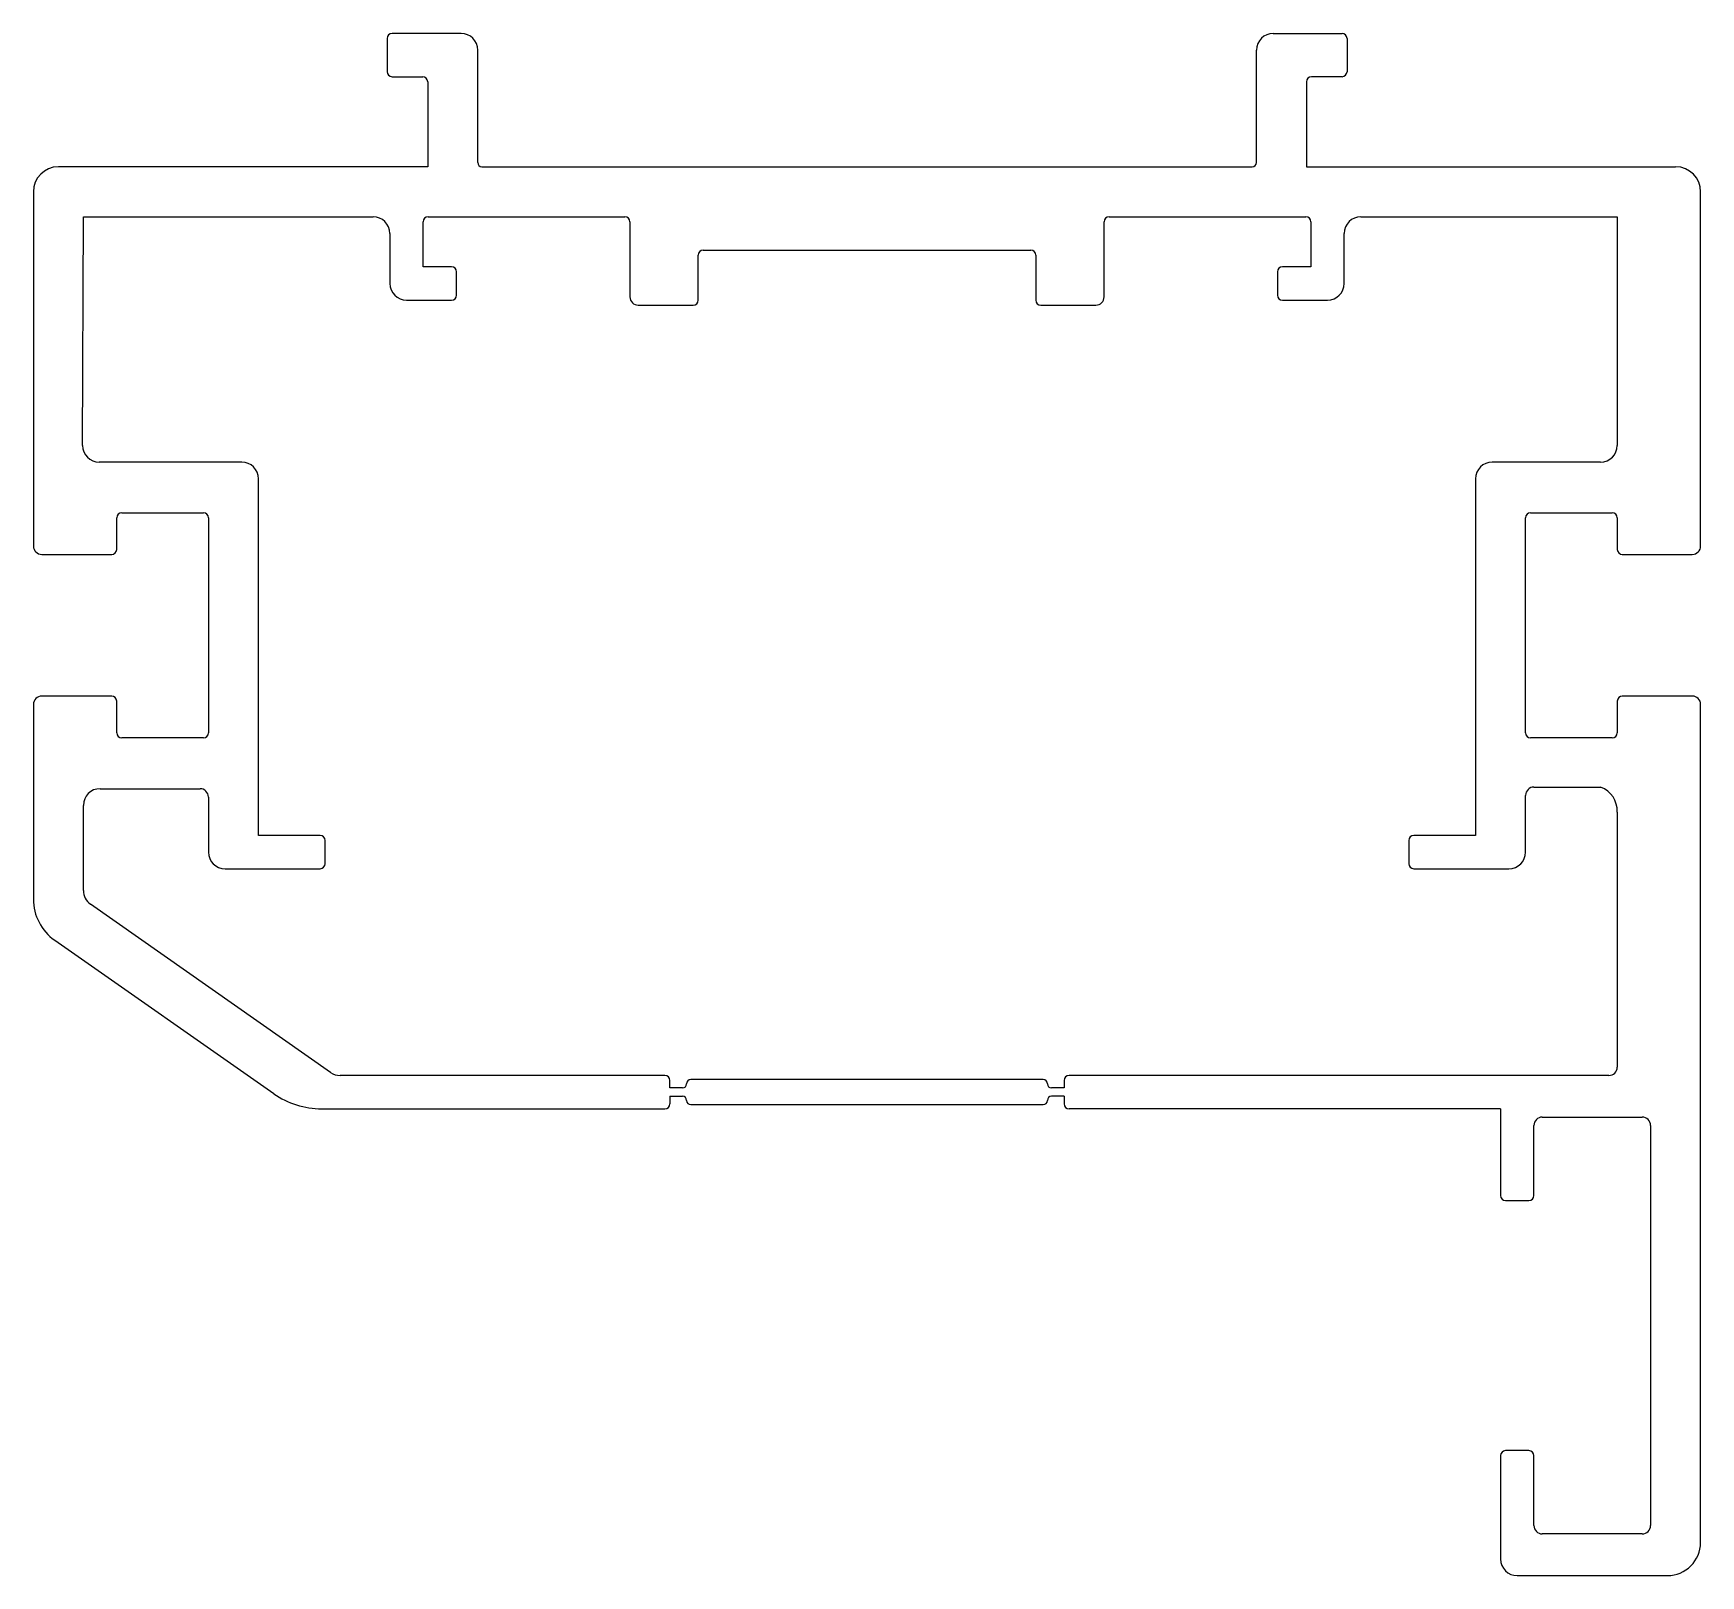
# Model space of a CAD drawing. Extents: x 2345 to 2445, y 801 to 893.
import ezdxf

# ---------------------------------------------------------------- set-up
doc = ezdxf.new("R2010")
doc.units = 0
doc.layers.get('0').update_dxf_attribs({"linetype": 'CONTINUOUS'})

msp = doc.modelspace()

# ---------------------------------------------------------------- linework, layer by layer
for p, q in [((2370.58, 893.02), (2366.45, 893.02)), ((2419.29, 893.02), (2423.42, 893.02)), ((2366.15, 892.72), (2366.15, 890.72)), ((2371.58, 885.27), (2371.58, 892.02)), ((2418.29, 885.27), (2418.29, 892.02)), ((2423.72, 892.72), (2423.72, 890.72)), ((2366.45, 890.42), (2368.28, 890.42)), ((2368.58, 890.12), (2368.58, 885.02)), ((2421.29, 890.12), (2421.29, 885.02)), ((2423.42, 890.42), (2421.59, 890.42)), ((2368.58, 885.02), (2346.43, 885.02)), ((2371.83, 885.02), (2418.04, 885.02)), ((2421.29, 885.02), (2443.43, 885.02)), ((2344.93, 883.52), (2344.93, 862.27)), ((2444.93, 862.27), (2444.93, 883.52)), ((2347.88, 868.31), (2347.93, 882.02)), ((2347.93, 882.02), (2365.31, 882.02)), ((2368.61, 882.02), (2380.41, 882.02)), ((2409.45, 882.02), (2421.25, 882.02)), ((2424.55, 882.02), (2439.93, 882.02)), ((2439.93, 882.02), (2439.93, 868.31)), ((2366.31, 881.02), (2366.31, 878.02)), ((2368.31, 879.02), (2368.31, 881.72)), ((2380.71, 881.72), (2380.71, 877.22)), ((2409.15, 877.22), (2409.15, 881.72)), ((2421.55, 881.72), (2421.55, 879.02)), ((2423.55, 878.02), (2423.55, 881.02)), ((2385.11, 880.02), (2404.75, 880.02)), ((2370.01, 879.02), (2368.31, 879.02)), ((2384.81, 877.02), (2384.81, 879.72)), ((2405.05, 879.72), (2405.05, 877.02)), ((2421.55, 879.02), (2419.85, 879.02)), ((2370.31, 877.32), (2370.31, 878.72)), ((2419.55, 878.72), (2419.55, 877.32)), ((2367.31, 877.02), (2370.01, 877.02)), ((2419.85, 877.02), (2422.55, 877.02)), ((2381.21, 876.72), (2384.51, 876.72)), ((2405.35, 876.72), (2408.65, 876.72)), ((2357.43, 867.31), (2348.88, 867.31)), ((2438.93, 867.31), (2432.43, 867.31)), ((2358.43, 844.92), (2358.43, 866.31)), ((2431.43, 866.31), (2431.43, 844.92)), ((2350.23, 864.27), (2355.13, 864.27)), ((2434.73, 864.27), (2439.63, 864.27)), ((2349.93, 862.07), (2349.93, 863.97)), ((2355.43, 863.97), (2355.43, 851.07)), ((2434.43, 851.07), (2434.43, 863.97)), ((2439.93, 863.97), (2439.93, 862.07)), ((2345.43, 861.77), (2349.63, 861.77)), ((2440.23, 861.77), (2444.43, 861.77)), ((2349.63, 853.27), (2345.43, 853.27)), ((2444.43, 853.27), (2440.23, 853.27)), ((2344.93, 852.77), (2344.93, 841.09)), ((2349.93, 851.07), (2349.93, 852.97)), ((2439.93, 852.97), (2439.93, 851.07)), ((2444.93, 802.52), (2444.93, 852.77)), ((2355.13, 850.77), (2350.23, 850.77)), ((2439.63, 850.77), (2434.73, 850.77)), ((2348.93, 847.72), (2354.93, 847.72)), ((2355.43, 847.22), (2355.43, 843.92)), ((2434.43, 843.92), (2434.43, 847.32)), ((2434.93, 847.82), (2438.93, 847.82)), ((2347.93, 841.61), (2347.93, 846.72)), ((2439.93, 846.32), (2439.93, 831.02)), ((2362.13, 844.92), (2358.43, 844.92)), ((2362.43, 843.22), (2362.43, 844.62)), ((2427.42, 844.62), (2427.42, 843.22)), ((2431.43, 844.92), (2427.72, 844.92)), ((2356.43, 842.92), (2362.13, 842.92)), ((2427.72, 842.92), (2433.43, 842.92)), ((2362.76, 830.7), (2348.36, 840.79)), ((2346.21, 838.63), (2359.35, 829.43)), ((2382.81, 830.52), (2363.33, 830.52)), ((2383.11, 829.77), (2383.11, 830.22)), ((2405.5, 830.27), (2384.36, 830.27)), ((2406.75, 830.22), (2406.75, 829.77)), ((2439.43, 830.52), (2407.05, 830.52)), ((2383.86, 829.77), (2383.11, 829.77)), ((2383.11, 829.27), (2383.11, 828.82)), ((2383.11, 829.27), (2383.86, 829.27)), ((2406.75, 829.77), (2406, 829.77)), ((2406.75, 829.27), (2406, 829.27)), ((2406.75, 829.27), (2406.75, 828.82)), ((2362.22, 828.52), (2382.81, 828.52)), ((2384.36, 828.77), (2405.5, 828.77)), ((2432.93, 828.52), (2407.05, 828.52)), ((2432.93, 828.52), (2432.93, 823.32)), ((2435.43, 828.02), (2441.43, 828.02)), ((2434.93, 823.32), (2434.93, 827.52)), ((2441.93, 827.52), (2441.93, 803.52)), ((2433.23, 823.02), (2434.63, 823.02)), ((2434.63, 808.02), (2433.23, 808.02)), ((2432.93, 807.72), (2432.93, 801.52)), ((2434.93, 803.52), (2434.93, 807.72)), ((2441.43, 803.02), (2435.43, 803.02)), ((2433.93, 800.52), (2442.93, 800.52))]:
    msp.add_line(p, q)
for centre, radius, start, end in [((2366.45, 892.72), 0.3, 90, 180), ((2370.58, 892.02), 1, 0, 90), ((2419.29, 892.02), 1, 90, 180), ((2423.42, 892.72), 0.3, 0, 90), ((2366.45, 890.72), 0.3, 180, 270), ((2368.28, 890.12), 0.3, 0, 90), ((2421.59, 890.12), 0.3, 90, 180), ((2423.42, 890.72), 0.3, 270, 360), ((2346.43, 883.52), 1.5, 90, 180), ((2371.83, 885.27), 0.25, 180, 270), ((2418.04, 885.27), 0.25, 270, 0), ((2443.43, 883.52), 1.5, 0, 90), ((2365.31, 881.02), 1, 0, 90), ((2368.61, 881.72), 0.3, 90, 180), ((2380.41, 881.72), 0.3, 0, 90), ((2409.45, 881.72), 0.3, 90, 180), ((2421.25, 881.72), 0.3, 0, 90), ((2424.55, 881.02), 1, 90, 180), ((2385.11, 879.72), 0.3, 90, 180), ((2404.75, 879.72), 0.3, 0, 90), ((2370.01, 878.72), 0.3, 0, 90), ((2419.85, 878.72), 0.3, 90, 180), ((2367.31, 878.02), 1, 180, 270), ((2422.55, 878.02), 1, 270, 0), ((2370.01, 877.32), 0.3, 270, 0), ((2381.21, 877.22), 0.5, 180, 270), ((2384.51, 877.02), 0.3, 270, 360), ((2405.35, 877.02), 0.3, 180, 270), ((2408.65, 877.22), 0.5, 270, 0), ((2419.85, 877.32), 0.3, 180, 270), ((2348.88, 868.31), 1, 180, 270), ((2438.93, 868.31), 1, 270, 0), ((2357.43, 866.31), 1, 0, 90), ((2432.43, 866.31), 1, 90, 180), ((2350.23, 863.97), 0.3, 90, 180), ((2355.13, 863.97), 0.3, 0, 90), ((2434.73, 863.97), 0.3, 90, 180), ((2439.63, 863.97), 0.3, 0, 90), ((2345.43, 862.27), 0.5, 180, 270), ((2349.63, 862.07), 0.3, 270, 0), ((2440.23, 862.07), 0.3, 180, 270), ((2444.43, 862.27), 0.5, 270, 0), ((2345.43, 852.77), 0.5, 90, 180), ((2349.63, 852.97), 0.3, 0, 90), ((2440.23, 852.97), 0.3, 90, 180), ((2444.43, 852.77), 0.5, 0, 90), ((2350.23, 851.07), 0.3, 180, 270), ((2355.13, 851.07), 0.3, 270, 0), ((2434.73, 851.07), 0.3, 180, 270), ((2439.63, 851.07), 0.3, 270, 360), ((2348.93, 846.72), 1, 90, 180), ((2354.93, 847.22), 0.5, 0, 90), ((2434.93, 847.32), 0.5, 90, 180), ((2438.4, 846.38), 1.53, 357.6884, 69.6917), ((2362.13, 844.62), 0.3, 0, 90), ((2427.72, 844.62), 0.3, 90, 180), ((2356.43, 843.92), 1, 180, 270), ((2362.13, 843.22), 0.3, 270, 360), ((2427.72, 843.22), 0.3, 180, 270), ((2433.43, 843.92), 1, 270, 360), ((2347.93, 841.09), 3, 180, 235), ((2348.93, 841.61), 1, 180, 235), ((2439.43, 831.02), 0.5, 270, 0), ((2363.33, 831.52), 1, 235, 270), ((2382.81, 830.22), 0.3, 0, 90), ((2383.86, 830.02), 0.25, 270, 0), ((2384.36, 830.02), 0.25, 90, 180), ((2405.5, 830.02), 0.25, 0, 90), ((2406, 830.02), 0.25, 180, 270), ((2407.05, 830.22), 0.3, 90, 180), ((2362.22, 833.52), 5, 235, 270), ((2383.86, 829.02), 0.25, 0, 90), ((2384.36, 829.02), 0.25, 180, 270), ((2405.5, 829.02), 0.25, 270, 0), ((2406, 829.02), 0.25, 90, 180), ((2382.81, 828.82), 0.3, 270, 0), ((2407.05, 828.82), 0.3, 180, 270), ((2435.43, 827.52), 0.5, 90, 180), ((2441.43, 827.52), 0.5, 0, 90), ((2433.23, 823.32), 0.3, 180, 270), ((2434.63, 823.32), 0.3, 270, 0), ((2433.23, 807.72), 0.3, 90, 180), ((2434.63, 807.72), 0.3, 0, 90), ((2435.43, 803.52), 0.5, 180, 270), ((2441.43, 803.52), 0.5, 270, 0), ((2442.93, 802.52), 2, 270, 0), ((2433.93, 801.52), 1, 180, 270)]:
    msp.add_arc(centre, radius, start, end)

doc.saveas('drawing.dxf')
